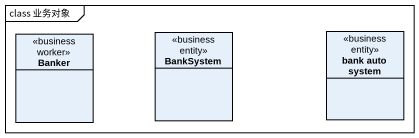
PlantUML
@startuml
mainframe class 业务对象
hide circle
hide empty members
class Banker <<business worker>>
class BankSystem <<business entity>>
class "bank auto system" as bank_auto_system <<business entity>>
@enduml
